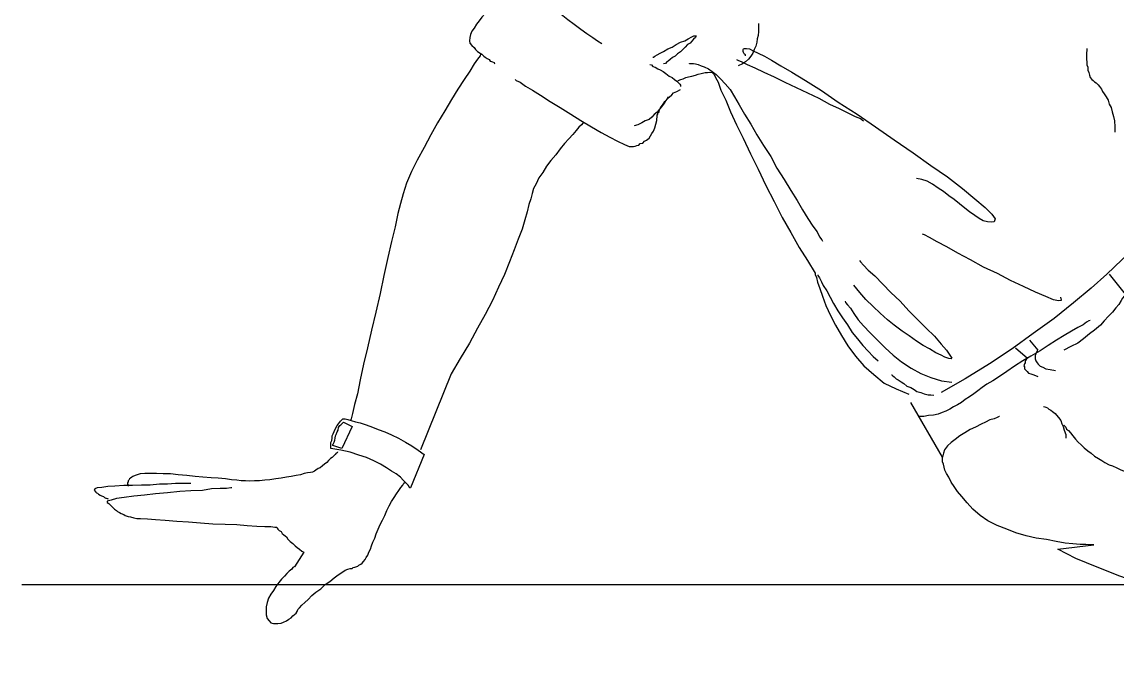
# Model space of a CAD drawing. Extents: x -114 to 77, y -124 to 12.
# Drawn here: x -113.7 to -34.1, y -79.5 to -33.5 of the extents above; entities that cross this region are included whole.
import ezdxf

# ---------------------------------------------------------------- set-up
doc = ezdxf.new("R2010")
doc.units = 0
doc.layers.get('0').update_dxf_attribs({"linetype": 'CONTINUOUS'})
doc.layers.add('7', color=7, linetype='CONTINUOUS')

msp = doc.modelspace()

# ---------------------------------------------------------------- linework, layer by layer
msp.add_lwpolyline([(-32.082, -74.437), (-113.748, -74.437)])
at = {"layer": '7', "linetype": 'CONTINUOUS'}
for points in [[(-77.313, -30.666), (-77.278, -30.701), (-77.137, -30.842), (-76.927, -31.017), (-76.611, -31.263), (-76.26, -31.544), (-75.874, -31.825), (-75.453, -32.211), (-75.032, -32.562), (-74.54, -32.949), (-74.048, -33.334), (-73.592, -33.685), (-73.1, -34.036), (-72.679, -34.352), (-72.223, -34.633), (-71.906, -34.879), (-71.591, -35.09)], [(-78.928, -31.789), (-79.033, -31.93), (-79.208, -32.035), (-79.385, -32.281), (-79.595, -32.491), (-79.841, -32.703), (-80.087, -32.913), (-80.297, -33.159), (-80.509, -33.439), (-80.684, -33.685), (-80.859, -33.967), (-81.035, -34.177), (-81.14, -34.423), (-81.174, -34.633), (-81.21, -34.879), (-81.174, -35.054), (-81.035, -35.23)], [(-60.18, -33.615), (-60.18, -33.651), (-60.18, -33.756), (-60.18, -33.861), (-60.18, -34.036), (-60.18, -34.211), (-60.216, -34.493), (-60.285, -34.739), (-60.321, -34.984), (-60.392, -35.266), (-60.497, -35.512), (-60.602, -35.792), (-60.743, -36.002), (-60.918, -36.213), (-61.128, -36.423), (-61.34, -36.564), (-61.655, -36.704)], [(-67.869, -36.073), (-67.835, -36.073), (-67.728, -36.002), (-67.553, -35.897), (-67.343, -35.792), (-67.097, -35.651), (-66.781, -35.476), (-66.466, -35.336), (-66.184, -35.159), (-65.869, -34.984), (-65.552, -34.879), (-65.306, -34.739), (-65.026, -34.598), (-64.885, -34.528), (-64.745, -34.528), (-64.709, -34.528), (-64.745, -34.562)], [(-64.745, -34.562), (-64.78, -34.633), (-64.921, -34.774), (-65.026, -34.915), (-65.165, -35.054), (-65.342, -35.159), (-65.518, -35.336), (-65.693, -35.512), (-65.869, -35.687), (-66.079, -35.827), (-66.254, -36.002), (-66.43, -36.108), (-66.605, -36.248), (-66.746, -36.353), (-66.851, -36.423), (-66.956, -36.529), (-67.097, -36.564)], [(-81.035, -35.23), (-80.859, -35.371), (-80.754, -35.512), (-80.614, -35.651), (-80.438, -35.792), (-80.297, -35.863), (-80.158, -36.002), (-80.051, -36.073), (-79.912, -36.178), (-79.771, -36.248), (-79.7, -36.353), (-79.595, -36.389), (-79.525, -36.423), (-79.42, -36.459), (-79.385, -36.529), (-79.385, -36.529), (-79.349, -36.564)], [(-61.128, -35.968), (-61.128, -35.897), (-61.199, -35.863), (-61.235, -35.827), (-61.269, -35.722), (-61.304, -35.651), (-61.304, -35.546), (-61.304, -35.512), (-61.269, -35.476), (-61.199, -35.441), (-61.059, -35.441), (-60.848, -35.476), (-60.567, -35.617), (-60.216, -35.792), (-59.759, -36.002), (-59.233, -36.284), (-58.565, -36.704)], [(-36.307, -35.441), (-36.307, -35.476), (-36.307, -35.512), (-36.307, -35.617), (-36.343, -35.722), (-36.343, -35.897), (-36.343, -36.038), (-36.343, -36.248), (-36.307, -36.423), (-36.307, -36.635), (-36.238, -36.81), (-36.238, -37.02), (-36.168, -37.196), (-36.132, -37.371), (-36.063, -37.547), (-35.956, -37.688), (-35.851, -37.758)], [(-80.402, -35.863), (-80.438, -35.968), (-80.614, -36.213), (-80.859, -36.564), (-81.174, -37.091), (-81.596, -37.688), (-82.053, -38.39), (-82.509, -39.162), (-83.001, -39.97), (-83.527, -40.848), (-84.019, -41.725), (-84.51, -42.638), (-85.002, -43.55), (-85.423, -44.393), (-85.774, -45.236), (-86.02, -46.008), (-86.23, -46.71)], [(-68.081, -36.599), (-68.081, -36.599), (-67.974, -36.635), (-67.869, -36.74), (-67.694, -36.81), (-67.518, -36.915), (-67.343, -36.986), (-67.131, -37.125), (-66.921, -37.266), (-66.676, -37.442), (-66.466, -37.547), (-66.29, -37.688), (-66.115, -37.829), (-66.008, -37.934), (-65.903, -38.039), (-65.869, -38.109), (-65.869, -38.214)], [(-65.201, -36.564), (-65.201, -36.529), (-65.131, -36.529), (-65.026, -36.529), (-64.921, -36.529), (-64.78, -36.564), (-64.57, -36.599), (-64.359, -36.704), (-64.149, -36.774), (-63.832, -36.915), (-63.552, -37.125), (-63.27, -37.337), (-62.955, -37.653), (-62.604, -38.004), (-62.252, -38.425), (-61.937, -38.952), (-61.586, -39.549)], [(-61.796, -36.248), (-61.691, -36.284), (-61.41, -36.423), (-61.023, -36.599), (-60.462, -36.845), (-59.795, -37.161), (-59.057, -37.512), (-58.285, -37.898), (-57.442, -38.285), (-56.635, -38.67), (-55.792, -39.057), (-55.02, -39.478), (-54.318, -39.795), (-53.685, -40.11), (-53.159, -40.392), (-52.773, -40.531), (-52.562, -40.707)], [(-66.044, -37.758), (-66.008, -37.758), (-65.903, -37.722), (-65.833, -37.688), (-65.657, -37.653), (-65.482, -37.547), (-65.272, -37.512), (-65.026, -37.442), (-64.78, -37.371), (-64.57, -37.301), (-64.359, -37.266), (-64.078, -37.196), (-63.903, -37.196), (-63.727, -37.161), (-63.552, -37.196), (-63.481, -37.266), (-63.411, -37.337)], [(-63.411, -37.337), (-63.306, -37.547), (-63.13, -37.898), (-62.919, -38.46), (-62.568, -39.198), (-62.217, -40.039), (-61.796, -40.988), (-61.304, -41.971), (-60.777, -43.094), (-60.216, -44.217), (-59.654, -45.411), (-59.057, -46.57), (-58.46, -47.728), (-57.829, -48.817), (-57.232, -49.906), (-56.635, -50.853), (-56.073, -51.765)], [(-58.565, -36.704), (-57.758, -37.161), (-56.775, -37.758), (-55.617, -38.495), (-54.389, -39.337), (-53.019, -40.215), (-51.685, -41.128), (-50.316, -42.076), (-48.946, -43.024), (-47.648, -43.937), (-46.454, -44.78), (-45.365, -45.622), (-44.453, -46.359), (-43.715, -46.992), (-43.224, -47.482), (-42.978, -47.833), (-43.048, -48.044)], [(-77.875, -37.688), (-77.805, -37.758), (-77.524, -37.898), (-77.137, -38.18), (-76.611, -38.46), (-76.05, -38.847), (-75.347, -39.303), (-74.61, -39.724), (-73.838, -40.215), (-73.1, -40.672), (-72.328, -41.128), (-71.626, -41.549), (-70.995, -41.9), (-70.432, -42.181), (-69.94, -42.427), (-69.589, -42.568), (-69.414, -42.568)], [(-35.851, -37.758), (-35.746, -37.863), (-35.641, -37.934), (-35.5, -38.073), (-35.395, -38.214), (-35.254, -38.39), (-35.184, -38.565), (-35.044, -38.741), (-34.903, -38.952), (-34.762, -39.198), (-34.693, -39.478), (-34.552, -39.724), (-34.482, -40.039), (-34.377, -40.392), (-34.306, -40.707), (-34.272, -41.128), (-34.272, -41.515)], [(-66.781, -38.952), (-66.781, -38.986), (-66.816, -39.022), (-66.851, -39.127), (-66.921, -39.232), (-66.992, -39.373), (-67.131, -39.513), (-67.238, -39.688), (-67.377, -39.864), (-67.553, -40.075), (-67.764, -40.251), (-67.94, -40.426), (-68.15, -40.602), (-68.432, -40.707), (-68.676, -40.848), (-68.958, -40.988), (-69.238, -41.058)], [(-67.553, -40.321), (-67.553, -40.321), (-67.553, -40.285), (-67.518, -40.215), (-67.518, -40.11), (-67.413, -40.039), (-67.377, -39.9), (-67.307, -39.759), (-67.202, -39.583), (-67.131, -39.478), (-66.992, -39.303), (-66.851, -39.162), (-66.676, -38.986), (-66.5, -38.811), (-66.359, -38.67), (-66.115, -38.565), (-65.869, -38.425)], [(-61.586, -39.549), (-61.199, -40.215), (-60.743, -40.953), (-60.321, -41.725), (-59.83, -42.497), (-59.303, -43.305), (-58.847, -44.147), (-58.321, -44.955), (-57.829, -45.762), (-57.372, -46.5), (-56.986, -47.167), (-56.599, -47.799), (-56.248, -48.361), (-55.933, -48.782), (-55.758, -49.133), (-55.582, -49.343), (-55.546, -49.448)], [(-69.414, -42.568), (-69.273, -42.568), (-69.168, -42.533), (-69.028, -42.497), (-68.888, -42.463), (-68.783, -42.358), (-68.607, -42.322), (-68.466, -42.181), (-68.325, -42.112), (-68.15, -41.971), (-68.045, -41.795), (-67.94, -41.62), (-67.835, -41.444), (-67.728, -41.198), (-67.659, -40.953), (-67.589, -40.672), (-67.553, -40.321)], [(-72.925, -40.848), (-72.961, -40.882), (-73.066, -40.988), (-73.241, -41.164), (-73.451, -41.408), (-73.697, -41.69), (-73.977, -42.005), (-74.294, -42.358), (-74.61, -42.743), (-74.925, -43.165), (-75.278, -43.586), (-75.593, -44.007), (-75.874, -44.463), (-76.155, -44.85), (-76.365, -45.272), (-76.54, -45.622), (-76.647, -45.973)], [(-43.048, -48.044), (-43.259, -48.079), (-43.54, -48.044), (-43.856, -47.974), (-44.137, -47.799), (-44.453, -47.589), (-44.839, -47.307), (-45.19, -47.061), (-45.577, -46.746), (-45.962, -46.429), (-46.349, -46.149), (-46.734, -45.832), (-47.121, -45.587), (-47.543, -45.306), (-47.928, -45.095), (-48.315, -44.955), (-48.7, -44.885)], [(-76.647, -45.973), (-76.752, -46.359), (-76.891, -46.78), (-76.998, -47.307), (-77.173, -47.904), (-77.383, -48.571), (-77.664, -49.309), (-77.946, -50.081), (-78.297, -50.958), (-78.647, -51.872), (-79.103, -52.783), (-79.525, -53.767), (-80.051, -54.785), (-80.614, -55.768), (-81.21, -56.857), (-81.878, -57.98), (-82.544, -59.103)], [(-86.23, -46.71), (-86.407, -47.448), (-86.617, -48.395), (-86.863, -49.484), (-87.143, -50.642), (-87.424, -51.941), (-87.705, -53.241), (-88.02, -54.61), (-88.337, -55.909), (-88.617, -57.208), (-88.899, -58.401), (-89.145, -59.525), (-89.355, -60.543), (-89.565, -61.315), (-89.706, -61.982), (-89.811, -62.368), (-89.847, -62.473)], [(-29.953, -46.992), (-30.058, -47.097), (-30.304, -47.343), (-30.761, -47.799), (-31.252, -48.395), (-31.955, -49.097), (-32.796, -49.906), (-33.78, -50.817), (-34.869, -51.836), (-35.992, -52.854), (-37.291, -53.943), (-38.695, -55.066), (-40.205, -56.155), (-41.749, -57.278), (-43.399, -58.365), (-45.155, -59.454), (-46.91, -60.438)], [(-48.279, -48.922), (-48.139, -48.958), (-47.789, -49.168), (-47.226, -49.484), (-46.524, -49.835), (-45.716, -50.291), (-44.804, -50.783), (-43.856, -51.309), (-42.838, -51.765), (-41.89, -52.293), (-40.942, -52.713), (-40.064, -53.134), (-39.327, -53.451), (-38.765, -53.697), (-38.344, -53.767), (-38.168, -53.731), (-38.204, -53.521)], [(-52.844, -50.853), (-52.773, -50.958), (-52.562, -51.204), (-52.211, -51.555), (-51.719, -51.977), (-51.158, -52.573), (-50.561, -53.17), (-49.894, -53.802), (-49.263, -54.504), (-48.595, -55.171), (-47.999, -55.768), (-47.402, -56.365), (-46.91, -56.927), (-46.524, -57.383), (-46.278, -57.734), (-46.137, -57.945), (-46.173, -58.014)], [(-56.073, -51.765), (-56.073, -51.872), (-55.968, -52.082), (-55.897, -52.433), (-55.722, -52.89), (-55.546, -53.451), (-55.3, -54.118), (-54.95, -54.855), (-54.599, -55.558), (-54.143, -56.294), (-53.685, -57.067), (-53.124, -57.804), (-52.528, -58.506), (-51.79, -59.138), (-51.053, -59.77), (-50.175, -60.192), (-49.263, -60.577)], [(-55.863, -51.906), (-55.863, -51.941), (-55.758, -52.116), (-55.617, -52.398), (-55.476, -52.678), (-55.23, -53.065), (-54.985, -53.521), (-54.74, -53.977), (-54.423, -54.504), (-54.072, -55.031), (-53.721, -55.522), (-53.37, -56.084), (-52.983, -56.54), (-52.598, -57.032), (-52.211, -57.453), (-51.86, -57.839), (-51.475, -58.155)], [(-34.693, -51.836), (-33.534, -53.31)], [(-46.173, -58.014), (-46.349, -57.98), (-46.629, -57.875), (-46.91, -57.734), (-47.297, -57.558), (-47.753, -57.278), (-48.209, -57.032), (-48.7, -56.716), (-49.227, -56.33), (-49.753, -55.979), (-50.316, -55.558), (-50.807, -55.171), (-51.334, -54.679), (-51.86, -54.189), (-52.387, -53.697), (-52.808, -53.17), (-53.264, -52.644)], [(-33.534, -53.31), (-33.534, -53.346), (-33.569, -53.416), (-33.71, -53.592), (-33.815, -53.767), (-33.99, -54.048), (-34.201, -54.294), (-34.447, -54.61), (-34.728, -54.89), (-35.044, -55.241), (-35.325, -55.558), (-35.746, -55.909), (-36.132, -56.189), (-36.553, -56.54), (-36.974, -56.857), (-37.466, -57.103), (-37.993, -57.383)], [(-53.897, -53.802), (-53.861, -53.907), (-53.721, -54.082), (-53.51, -54.328), (-53.264, -54.715), (-52.949, -55.171), (-52.562, -55.592), (-52.072, -56.119), (-51.544, -56.645), (-50.983, -57.208), (-50.386, -57.734), (-49.789, -58.226), (-49.087, -58.682), (-48.385, -59.069), (-47.648, -59.349), (-46.875, -59.595), (-46.137, -59.7)], [(-36.063, -55.207), (-36.168, -55.241), (-36.343, -55.346), (-36.589, -55.522), (-36.974, -55.733), (-37.432, -55.979), (-37.958, -56.294), (-38.519, -56.645), (-39.116, -57.032), (-39.713, -57.418), (-40.38, -57.804), (-40.977, -58.155), (-41.574, -58.542), (-42.136, -58.928), (-42.663, -59.279), (-43.153, -59.595), (-43.575, -59.841)], [(-41.503, -57.208), (-40.626, -57.945)], [(-40.485, -56.645), (-39.888, -57.383)], [(-40.626, -57.945), (-40.626, -57.98), (-40.661, -57.98), (-40.731, -58.05), (-40.767, -58.121), (-40.802, -58.19), (-40.802, -58.296), (-40.836, -58.365), (-40.907, -58.506), (-40.836, -58.577), (-40.836, -58.718), (-40.802, -58.787), (-40.661, -58.928), (-40.556, -59.033), (-40.38, -59.103), (-40.17, -59.174), (-39.888, -59.279)], [(-39.888, -57.383), (-39.888, -57.383), (-39.924, -57.418), (-39.924, -57.453), (-39.995, -57.558), (-40.029, -57.663), (-40.064, -57.768), (-40.064, -57.875), (-40.064, -58.014), (-40.029, -58.155), (-39.924, -58.296), (-39.854, -58.401), (-39.713, -58.542), (-39.503, -58.611), (-39.291, -58.718), (-38.976, -58.787), (-38.59, -58.857)], [(-82.544, -59.103), (-84.756, -64.614)], [(-50.527, -59.174), (-50.491, -59.174), (-50.421, -59.244), (-50.316, -59.315), (-50.175, -59.454), (-50.035, -59.525), (-49.824, -59.665), (-49.614, -59.805), (-49.402, -59.98), (-49.122, -60.087), (-48.876, -60.226), (-48.666, -60.367), (-48.385, -60.438), (-48.139, -60.543), (-47.858, -60.613), (-47.648, -60.613), (-47.436, -60.648)], [(-43.575, -59.841), (-43.925, -60.087), (-44.242, -60.331), (-44.522, -60.543), (-44.839, -60.753), (-45.155, -60.964), (-45.436, -61.174), (-45.716, -61.35), (-45.998, -61.491), (-46.278, -61.666), (-46.559, -61.807), (-46.839, -61.912), (-47.121, -62.017), (-47.472, -62.087), (-47.823, -62.122), (-48.174, -62.192), (-48.561, -62.192)], [(-46.805, -65.142), (-49.122, -61.174)], [(-39.467, -61.456), (-39.467, -61.456), (-39.362, -61.491), (-39.291, -61.525), (-39.186, -61.561), (-39.081, -61.666), (-38.94, -61.737), (-38.801, -61.842), (-38.625, -61.982), (-38.519, -62.087), (-38.38, -62.263), (-38.204, -62.473), (-38.134, -62.719), (-38.029, -62.93), (-37.958, -63.176), (-37.853, -63.491), (-37.853, -63.773)], [(-90.408, -62.368), (-90.373, -62.368), (-90.232, -62.368), (-90.057, -62.404), (-89.811, -62.473), (-89.496, -62.579), (-89.145, -62.648), (-88.724, -62.789), (-88.266, -62.965), (-87.845, -63.14), (-87.355, -63.316), (-86.863, -63.527), (-86.371, -63.773), (-85.844, -64.054), (-85.388, -64.334), (-84.931, -64.65), (-84.51, -64.967), (-85.493, -67.389), (-85.564, -67.389), (-85.598, -67.284), (-85.669, -67.177), (-85.844, -67.002), (-86.02, -66.826), (-86.23, -66.616), (-86.546, -66.371), (-86.863, -66.159), (-87.248, -65.915), (-87.67, -65.669), (-88.161, -65.423), (-88.688, -65.177), (-89.25, -65.001), (-89.882, -64.79), (-90.549, -64.65), (-91.287, -64.509), (-91.287, -64.509), (-91.287, -64.475), (-91.287, -64.404), (-91.287, -64.299), (-91.287, -64.229), (-91.287, -64.088), (-91.216, -63.949), (-91.18, -63.773), (-91.18, -63.598), (-91.11, -63.457), (-91.041, -63.281), (-90.97, -63.106), (-90.829, -62.86), (-90.724, -62.719), (-90.583, -62.543), (-90.408, -62.368)], [(-90.373, -62.614), (-89.741, -62.93), (-90.478, -64.509), (-91.146, -64.299), (-91.146, -64.299), (-91.146, -64.229), (-91.11, -64.194), (-91.041, -64.054), (-91.005, -63.913), (-90.97, -63.773), (-90.934, -63.598), (-90.9, -63.491), (-90.829, -63.316), (-90.759, -63.176), (-90.724, -63.001), (-90.619, -62.86), (-90.549, -62.789), (-90.478, -62.719), (-90.408, -62.648), (-90.373, -62.614)], [(-42.663, -62.192), (-42.697, -62.192), (-42.838, -62.263), (-43.048, -62.368), (-43.365, -62.438), (-43.681, -62.614), (-43.996, -62.755), (-44.417, -62.965), (-44.804, -63.14), (-45.19, -63.386), (-45.541, -63.598), (-45.892, -63.878), (-46.173, -64.088), (-46.454, -64.334), (-46.664, -64.614), (-46.734, -64.86), (-46.805, -65.142)], [(-37.993, -62.789), (-37.993, -62.789), (-37.958, -62.86), (-37.853, -62.965), (-37.783, -63.106), (-37.642, -63.211), (-37.501, -63.386), (-37.325, -63.598), (-37.15, -63.842), (-36.94, -64.054), (-36.728, -64.264), (-36.518, -64.475), (-36.238, -64.685), (-35.992, -64.86), (-35.746, -65.072), (-35.466, -65.247), (-35.22, -65.387)], [(-90.795, -64.755), (-90.795, -64.79), (-90.829, -64.826), (-90.9, -64.86), (-90.97, -64.967), (-91.041, -65.036), (-91.18, -65.177), (-91.321, -65.247), (-91.462, -65.387), (-91.567, -65.528), (-91.743, -65.669), (-91.882, -65.774), (-92.059, -65.915), (-92.199, -65.984), (-92.374, -66.09), (-92.479, -66.159), (-92.62, -66.23)], [(-44.593, -68.933), (-45.014, -68.478), (-45.401, -68.02), (-45.716, -67.635), (-45.962, -67.284), (-46.173, -66.967), (-46.349, -66.616), (-46.524, -66.336), (-46.629, -66.09), (-46.7, -65.879), (-46.734, -65.669), (-46.805, -65.493), (-46.805, -65.352), (-46.805, -65.247), (-46.805, -65.177), (-46.805, -65.142), (-46.805, -65.142)], [(-35.22, -65.387), (-35.008, -65.528), (-34.693, -65.703), (-34.447, -65.774), (-34.131, -65.915), (-33.885, -66.054), (-33.605, -66.159), (-33.359, -66.3), (-33.149, -66.441), (-32.867, -66.546), (-32.691, -66.687), (-32.516, -66.826), (-32.411, -66.967), (-32.27, -67.072), (-32.235, -67.213), (-32.165, -67.353), (-32.165, -67.459)], [(-105.364, -66.441), (-105.505, -66.476), (-105.681, -66.546), (-105.75, -66.616), (-105.856, -66.687), (-105.925, -66.721), (-105.961, -66.826), (-106.032, -66.862), (-106.032, -66.967), (-106.066, -67.002), (-106.066, -67.038), (-106.066, -67.108), (-106.032, -67.177), (-106.032, -67.213), (-106.032, -67.213), (-106.032, -67.213), (-106.032, -67.248)], [(-97.816, -66.862), (-98.131, -66.826), (-98.518, -66.792), (-98.94, -66.721), (-99.466, -66.687), (-99.992, -66.651), (-100.589, -66.616), (-101.152, -66.546), (-101.748, -66.476), (-102.38, -66.441), (-102.942, -66.371), (-103.469, -66.371), (-103.96, -66.336), (-104.416, -66.336), (-104.802, -66.336), (-105.153, -66.371), (-105.364, -66.441)], [(-92.62, -66.23), (-92.761, -66.266), (-92.971, -66.3), (-93.217, -66.336), (-93.497, -66.441), (-93.814, -66.476), (-94.165, -66.546), (-94.516, -66.616), (-94.902, -66.687), (-95.288, -66.721), (-95.709, -66.792), (-96.096, -66.826), (-96.482, -66.862), (-96.833, -66.862), (-97.184, -66.897), (-97.5, -66.862), (-97.816, -66.862)], [(-101.467, -67.072), (-101.537, -67.072), (-101.748, -67.072), (-102.099, -67.072), (-102.591, -67.072), (-103.152, -67.108), (-103.749, -67.108), (-104.416, -67.177), (-105.048, -67.177), (-105.715, -67.213), (-106.347, -67.213), (-106.979, -67.248), (-107.506, -67.284), (-107.927, -67.353), (-108.278, -67.389), (-108.454, -67.459), (-108.488, -67.564)], [(-108.488, -67.564), (-108.454, -67.599), (-108.383, -67.705), (-108.313, -67.74), (-108.244, -67.774), (-108.173, -67.845), (-108.068, -67.915), (-107.962, -67.95), (-107.891, -67.986), (-107.822, -68.02), (-107.752, -68.091), (-107.647, -68.125), (-107.611, -68.125), (-107.54, -68.161), (-107.506, -68.161), (-107.506, -68.161), (-107.506, -68.196)], [(-98.484, -67.389), (-98.553, -67.389), (-98.869, -67.423), (-99.325, -67.423), (-99.958, -67.459), (-100.625, -67.564), (-101.467, -67.599), (-102.275, -67.635), (-103.152, -67.74), (-104.03, -67.81), (-104.838, -67.915), (-105.61, -67.986), (-106.312, -68.091), (-106.874, -68.161), (-107.26, -68.266), (-107.54, -68.337), (-107.54, -68.442)], [(-88.232, -71.321), (-88.091, -71.039), (-87.986, -70.724), (-87.845, -70.373), (-87.705, -70.057), (-87.53, -69.74), (-87.355, -69.389), (-87.214, -69.038), (-87.038, -68.688), (-86.863, -68.371), (-86.687, -68.091), (-86.512, -67.81), (-86.336, -67.564), (-86.195, -67.353), (-86.054, -67.177), (-85.985, -67.038), (-85.879, -66.967)], [(-107.54, -68.442), (-107.435, -68.512), (-107.365, -68.583), (-107.26, -68.688), (-107.189, -68.758), (-107.084, -68.863), (-107.014, -68.933), (-106.874, -69.038), (-106.804, -69.109), (-106.663, -69.179), (-106.522, -69.25), (-106.347, -69.319), (-106.242, -69.389), (-106.032, -69.46), (-105.856, -69.494), (-105.61, -69.565), (-105.399, -69.601)], [(-35.817, -71.531), (-35.851, -71.531), (-36.063, -71.531), (-36.378, -71.496), (-36.799, -71.496), (-37.325, -71.461), (-37.888, -71.391), (-38.555, -71.285), (-39.257, -71.145), (-39.995, -71.039), (-40.731, -70.864), (-41.469, -70.654), (-42.136, -70.373), (-42.838, -70.127), (-43.505, -69.776), (-44.066, -69.389), (-44.593, -68.933)], [(-105.399, -69.601), (-105.118, -69.601), (-104.626, -69.635), (-104.03, -69.67), (-103.328, -69.74), (-102.485, -69.811), (-101.642, -69.847), (-100.765, -69.916), (-99.853, -69.986), (-98.974, -70.022), (-98.131, -70.057), (-97.359, -70.127), (-96.657, -70.162), (-96.096, -70.198), (-95.639, -70.198), (-95.358, -70.232), (-95.253, -70.232)], [(-95.253, -70.232), (-95.217, -70.232), (-95.183, -70.303), (-95.148, -70.373), (-95.042, -70.478), (-94.902, -70.549), (-94.832, -70.688), (-94.691, -70.795), (-94.516, -70.934), (-94.411, -71.11), (-94.235, -71.285), (-94.06, -71.426), (-93.884, -71.601), (-93.743, -71.706), (-93.568, -71.847), (-93.392, -71.988), (-93.251, -72.057)], [(-89.882, -73.251), (-89.741, -73.251), (-89.672, -73.181), (-89.531, -73.146), (-89.46, -73.112), (-89.321, -73.076), (-89.25, -73.005), (-89.109, -72.936), (-89.004, -72.866), (-88.899, -72.725), (-88.793, -72.585), (-88.724, -72.444), (-88.583, -72.269), (-88.512, -72.057), (-88.407, -71.847), (-88.337, -71.601), (-88.232, -71.321)], [(-38.414, -71.847), (-35.817, -71.531)], [(-93.251, -72.057), (-93.919, -73.112)], [(-9.628, -79.466), (-10.785, -79.325), (-12.191, -79.149), (-13.806, -78.833), (-15.559, -78.518), (-17.491, -78.131), (-19.526, -77.746), (-21.598, -77.254), (-23.74, -76.762), (-25.845, -76.235), (-27.987, -75.675), (-30.058, -75.042), (-32.06, -74.445), (-33.921, -73.813), (-35.571, -73.146), (-37.115, -72.515), (-38.414, -71.847)], [(-93.919, -73.112), (-93.955, -73.112), (-94.06, -73.181), (-94.13, -73.287), (-94.306, -73.427), (-94.481, -73.602), (-94.657, -73.813), (-94.867, -74.023), (-95.078, -74.269), (-95.288, -74.55), (-95.463, -74.832), (-95.639, -75.112), (-95.814, -75.393), (-95.921, -75.709), (-95.99, -76.025), (-95.99, -76.306), (-95.99, -76.622)], [(-93.709, -76.306), (-93.673, -76.235), (-93.568, -76.096), (-93.392, -75.919), (-93.182, -75.709), (-92.936, -75.499), (-92.656, -75.217), (-92.374, -74.971), (-92.023, -74.727), (-91.707, -74.41), (-91.356, -74.199), (-91.041, -73.918), (-90.759, -73.708), (-90.478, -73.533), (-90.232, -73.357), (-90.057, -73.287), (-89.882, -73.251)], [(-95.99, -76.622), (-95.921, -76.868), (-95.78, -77.044), (-95.639, -77.183), (-95.463, -77.254), (-95.288, -77.254), (-95.148, -77.254), (-94.902, -77.219), (-94.727, -77.149), (-94.516, -77.044), (-94.34, -76.937), (-94.165, -76.832), (-94.06, -76.691), (-93.919, -76.586), (-93.814, -76.481), (-93.743, -76.376), (-93.709, -76.306)]]:
    msp.add_lwpolyline(points, dxfattribs=at)

doc.saveas('drawing.dxf')
